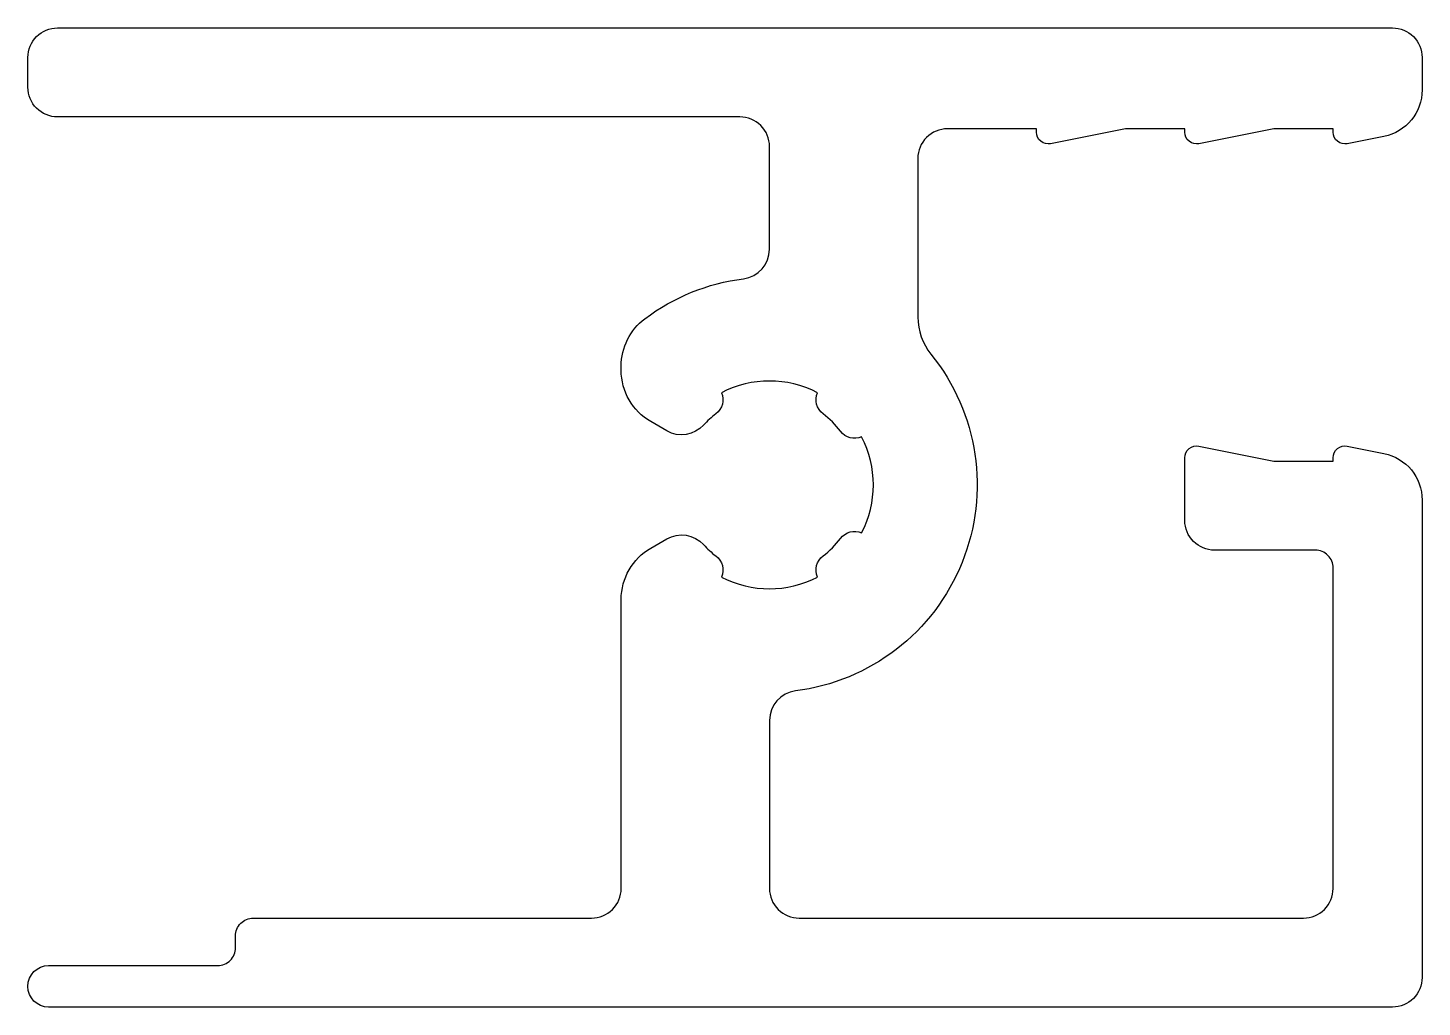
# Model space of a CAD drawing. Extents: x 168.7 to 192.2, y 226.2 to 242.7.
import ezdxf

# ---------------------------------------------------------------- set-up
doc = ezdxf.new("R2010")
doc.units = 0
doc.layers.add('ANA', color=220, linetype='CONTINUOUS')

msp = doc.modelspace()

# ---------------------------------------------------------------- linework, layer by layer
at = {"layer": 'ANA'}
msp.add_lwpolyline([(192.191, 234.77), (192.191, 226.726, -0.414214), (191.691, 226.226), (169.041, 226.226, -1), (169.041, 226.926), (171.891, 226.926, 0.414214), (172.191, 227.226), (172.191, 227.426, -0.414214), (172.491, 227.726), (178.191, 227.726, 0.414214), (178.691, 228.226), (178.691, 233.095, -0.267949), (179.191, 233.961), (179.459, 234.116, -0.353183), (180.08, 234.019, 0.047128), (180.288, 233.828, -0.342666), (180.384, 233.473, 0.244292), (181.998, 233.473, -0.342666), (182.094, 233.828, 0.069783), (182.389, 234.123, -0.342666), (182.744, 234.219, 0.244292), (182.744, 235.833, -0.342666), (182.389, 235.929, 0.069783), (182.094, 236.224, -0.342666), (181.998, 236.579, 0.244292), (180.384, 236.579, -0.342666), (180.288, 236.224, 0.047128), (180.08, 236.034, -0.353183), (179.459, 235.936), (179.191, 236.091, -0.267949), (178.691, 236.957), (178.691, 237.026, -0.236068), (179.091, 237.826, -0.130273), (180.753, 238.499, 0.377964), (181.191, 238.995), (181.191, 240.726, 0.414214), (180.691, 241.226), (169.191, 241.226, -0.414214), (168.691, 241.726), (168.691, 242.226, -0.414214), (169.191, 242.726), (191.691, 242.726, -0.414214), (192.191, 242.226), (192.191, 241.682, -0.357511), (191.548, 240.898), (190.93, 240.774, -0.473285), (190.691, 240.97), (190.691, 241.026), (189.691, 241.026), (188.43, 240.774, -0.473285), (188.191, 240.97), (188.191, 241.026), (187.191, 241.026), (185.93, 240.774, -0.473285), (185.691, 240.97), (185.691, 241.026), (184.191, 241.026, 0.414214), (183.691, 240.526), (183.691, 237.855, 0.171573), (183.913, 237.226, -0.587645), (181.628, 231.554, 0.377964), (181.191, 231.058), (181.191, 228.226, 0.414214), (181.691, 227.726), (190.191, 227.726, 0.414214), (190.691, 228.226), (190.691, 233.626, 0.414214), (190.391, 233.926), (188.691, 233.926, -0.414214), (188.191, 234.426), (188.191, 235.482, -0.473285), (188.43, 235.678), (189.691, 235.426), (190.691, 235.426), (190.691, 235.482, -0.473285), (190.93, 235.678), (191.548, 235.555, -0.357511)], format="xyb", close=True, dxfattribs=at)

doc.saveas('drawing.dxf')
